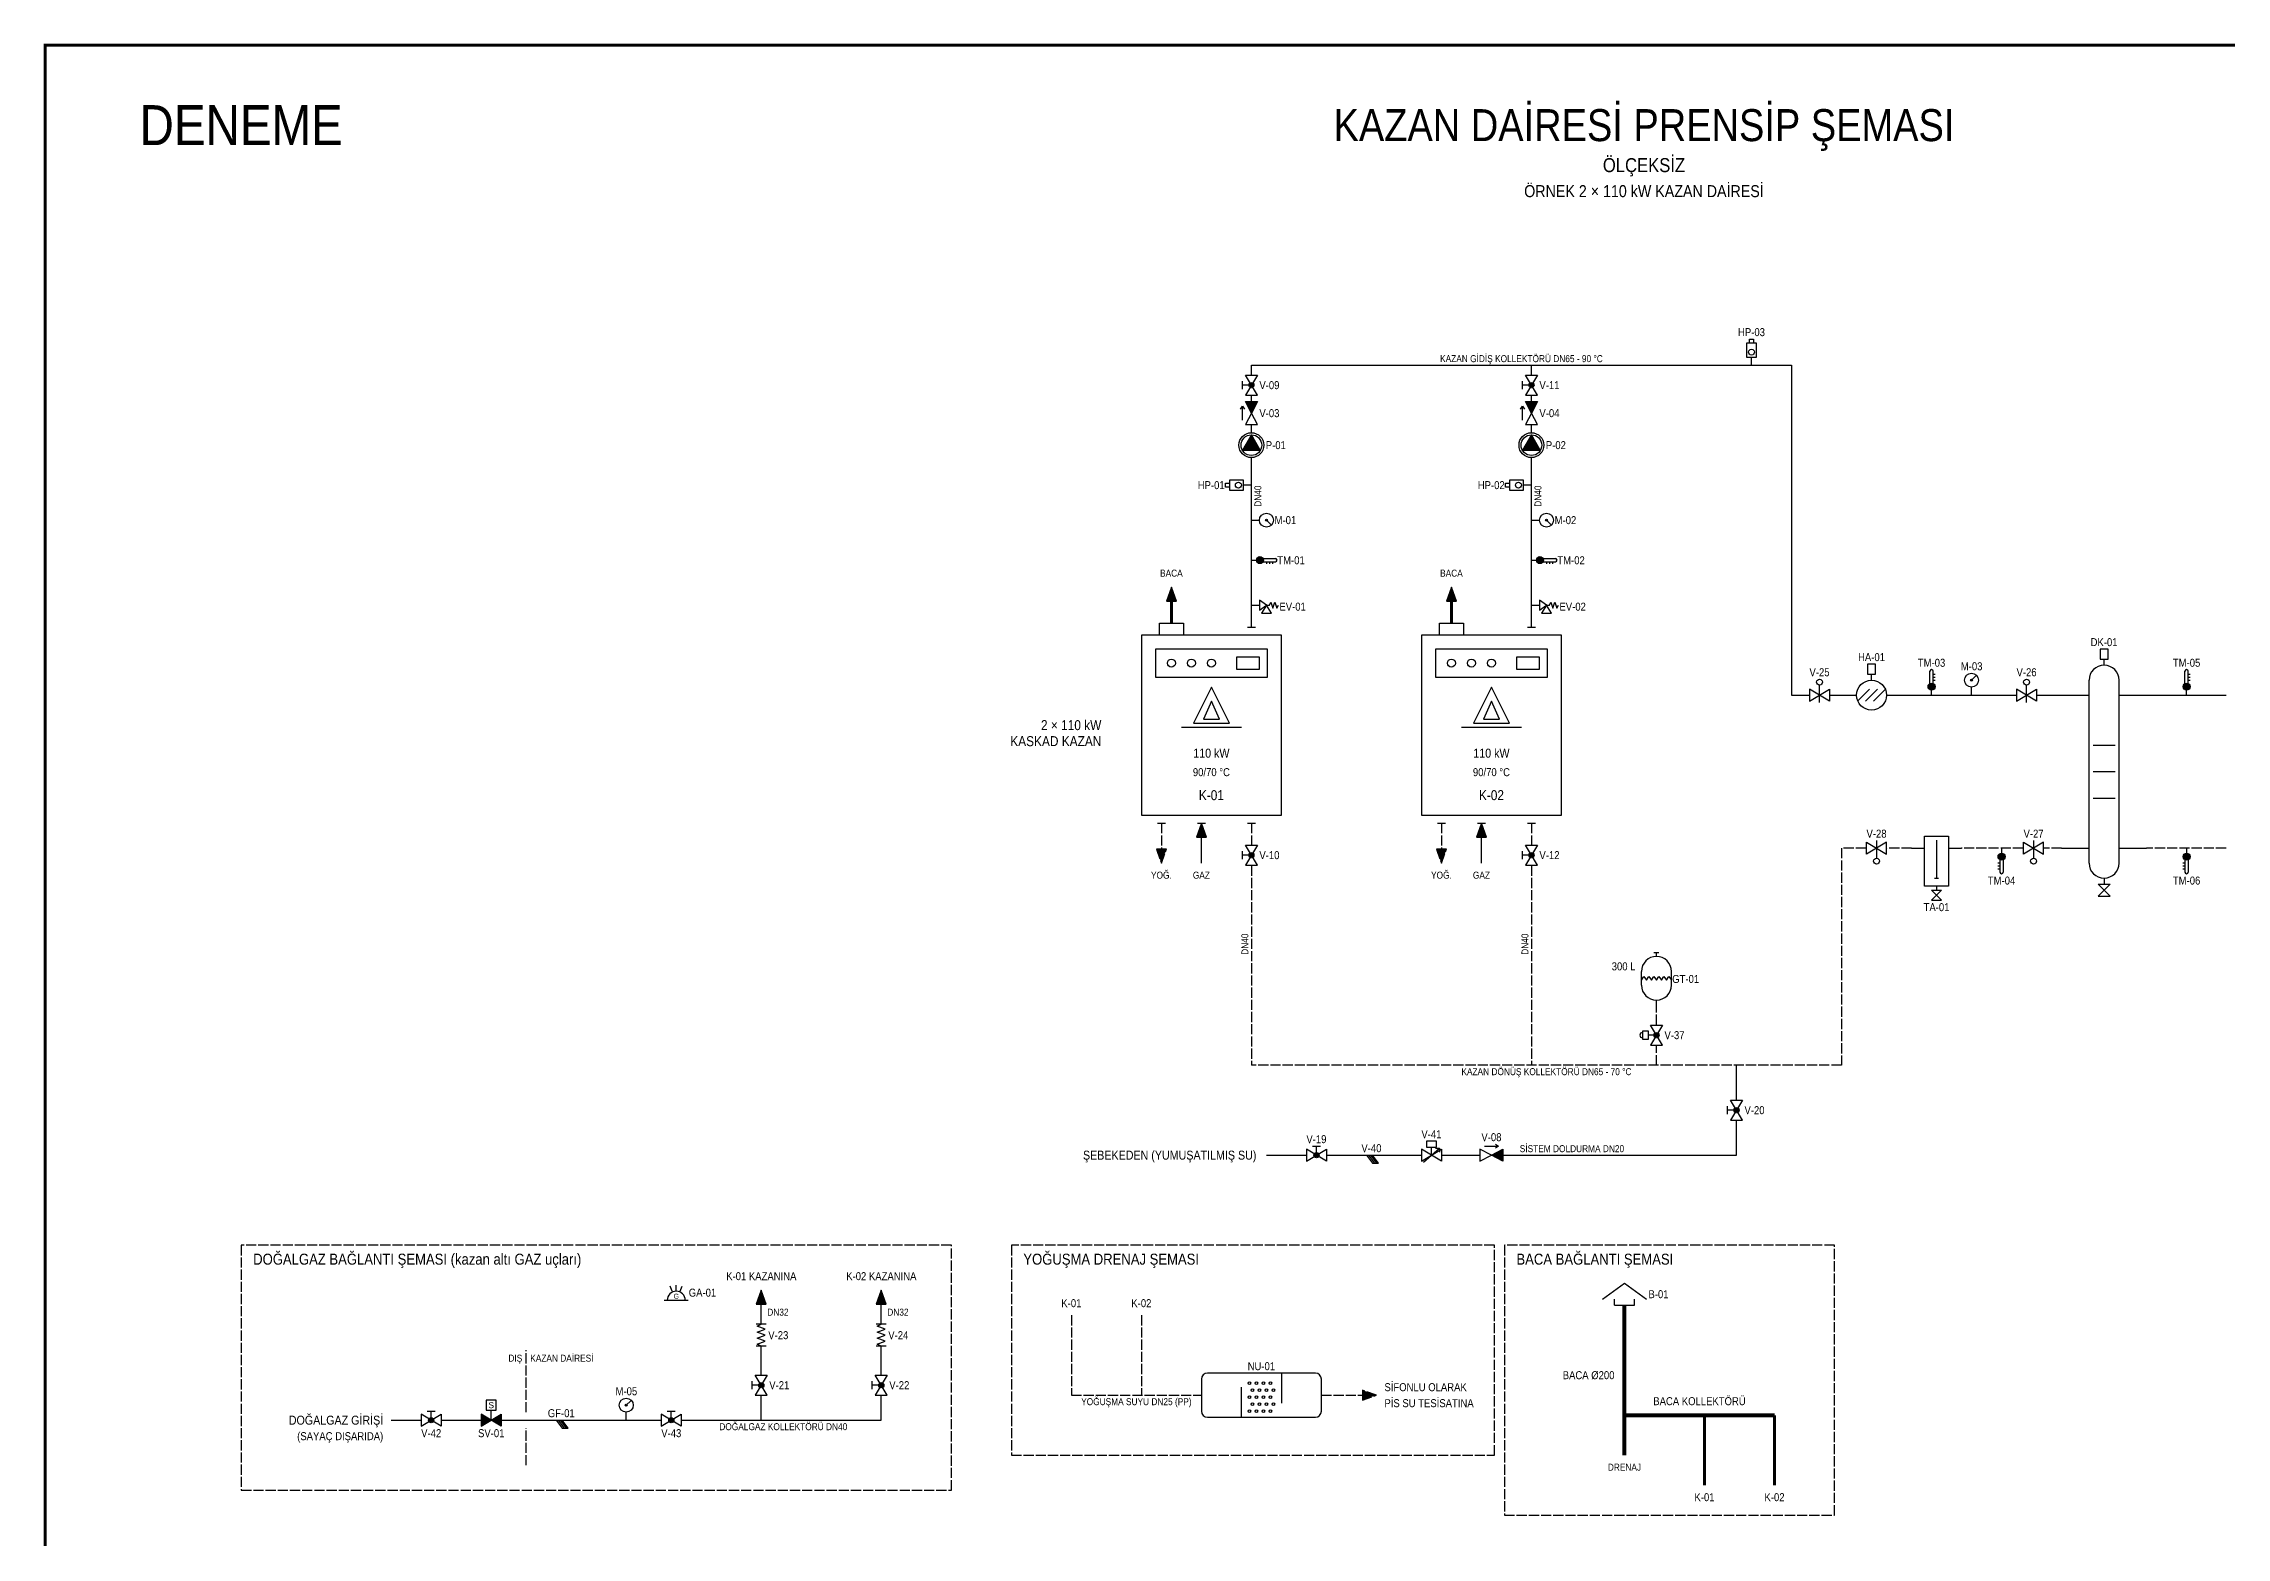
# Model space of a CAD drawing. Header units: centimetres. Extents: x -1098 to 2215, y -3051 to 772.
# Drawn here: x -1098 to 1085, y -722 to 772 of the extents above; entities that cross this region are included whole.
import ezdxf
from ezdxf.enums import TextEntityAlignment as Align

# ---------------------------------------------------------------- set-up
doc = ezdxf.new("R2010")
doc.units = ezdxf.units.CM
doc.header["$LTSCALE"] = 8
doc.linetypes.add('DASHED', pattern=[1.524, 1.27, -0.254])
for name, color, linetype in [('ROTAS-DOGALGAZ-BORU', 2, 'Continuous'), ('ROTAS-DOGALGAZ-SEMBOL', 2, 'Continuous'), ('ROTAS-ISITMA-BACA', 8, 'Continuous'), ('ROTAS-ISITMA-BASLIK', 5, 'Continuous'), ('ROTAS-ISITMA-BOLGE', 8, 'DASHED'), ('ROTAS-ISITMA-CAP', 41, 'Continuous'), ('ROTAS-ISITMA-CIHAZ', 135, 'Continuous'), ('ROTAS-ISITMA-DONUS', 30, 'DASHED'), ('ROTAS-ISITMA-ETIKET', 3, 'Continuous'), ('ROTAS-ISITMA-GIDIS', 10, 'Continuous'), ('ROTAS-ISITMA-POMPA', 30, 'Continuous'), ('ROTAS-ISITMA-VANA', 1, 'Continuous'), ('ROTAS-ISITMA-YAZI', 7, 'Continuous'), ('ROTAS-ISITMA-YOGUSMA', 6, 'DASHED'), ('ROTAS-PAFTA', 7, 'Continuous'), ('ROTAS-SIHHI-SOGUK-SU', 5, 'Continuous')]:
    doc.layers.add(name, color=color, linetype=linetype)
doc.styles.add('ROTAS', font='arial.ttf')

# ---------------------------------------------------------------- blocks, each defined once
blk = doc.blocks.new('ROTAS-KAZAN-DUVAR')
for p, q in [((106, 188), (114, 188)), ((40, 88), (100, 88)), ((16, -8), (24, -8)), ((56, -8), (64, -8)), ((106, -8), (114, -8))]:
    blk.add_line(p, q)
for points in [[(0, 0), (140, 0), (140, 180), (0, 180)], [(14, 138), (126, 138), (126, 166), (14, 166)], [(95, 146), (118, 146), (118, 158), (95, 158)], [(52, 92), (88, 92), (70, 128)], [(62, 96), (78, 96), (70, 114)]]:
    blk.add_lwpolyline(points, close=True)
blk.add_lwpolyline([(18, 180), (18, 192), (42, 192), (42, 180)])
for centre in [(30, 152), (50, 152), (70, 152)]:
    blk.add_circle(centre, 4)
blk = doc.blocks.new('ROTAS-EMNIYET-VENTILI')
blk.add_line((0, 0), (0, 8))
blk.add_lwpolyline([(0, 15), (0, 18), (-3, 19.5), (3, 21.5), (-3, 23.5), (3, 25.5), (0, 27)])
for points in [[(-5, 8), (5, 8), (0, 15)], [(0, 15), (8, 10), (8, 20)]]:
    blk.add_lwpolyline(points, close=True)
blk = doc.blocks.new('ROTAS-TERMOMETRE')
blk.add_hatch(color=7).paths.add_polyline_path([(3.5, 8.5), (3.3, 9.6), (2.8, 10.6), (2.1, 11.3), (1.1, 11.8), (0, 12), (-1.1, 11.8), (-2.1, 11.3), (-2.8, 10.6), (-3.3, 9.6), (-3.5, 8.5), (-3.3, 7.4), (-2.8, 6.4), (-2.1, 5.7), (-1.1, 5.2), (0, 5), (1.1, 5.2), (2.1, 5.7), (2.8, 6.4), (3.3, 7.4)])
for p, q in [((-1.6, 11.6), (-1.6, 24)), ((1.6, 11.6), (1.6, 24)), ((0, 0), (0, 5)), ((1.6, 21), (3.6, 21)), ((1.6, 18), (3.6, 18)), ((1.6, 15), (3.6, 15))]:
    blk.add_line(p, q)
blk.add_circle((0, 8.5), 3.5)
blk.add_arc((0, 24), 1.6, 0, 180)
blk = doc.blocks.new('ROTAS-MANOMETRE')
blk.add_hatch(color=7).paths.add_polyline_path([(1, 15), (0.8, 15.6), (0.3, 16), (-0.3, 16), (-0.8, 15.6), (-1, 15), (-0.8, 14.4), (-0.3, 14), (0.3, 14), (0.8, 14.4)])
for p, q in [((0, 15), (4.5, 19.5)), ((0, 0), (0, 8))]:
    blk.add_line(p, q)
for radius in [7, 1]:
    blk.add_circle((0, 15), radius)
blk = doc.blocks.new('ROTAS-OHAC')
blk.add_line((0, 0), (0, 8))
blk.add_lwpolyline([(-5, 8), (5, 8), (5, 22), (-5, 22)], close=True)
blk.add_lwpolyline([(-2, 22), (-2, 26), (2, 26), (2, 22)])
blk.add_circle((0, 13), 3)
blk = doc.blocks.new('ROTAS-POMPA')
blk.add_hatch(color=7).paths.add_polyline_path([(10.35, 0), (-4.95, 8.85), (-4.95, -8.85)])
blk.add_lwpolyline([(10.35, 0), (-4.95, 8.85), (-4.95, -8.85)], close=True)
for radius in [12.45, 10.35]:
    blk.add_circle((0, 0), radius)
blk = doc.blocks.new('ROTAS-CEKVALF')
blk.add_hatch(color=7).paths.add_polyline_path([(11.5, 6), (11.5, -6), (0, 0)])
blk.add_line((-7, 9), (7, 9))
for points in [[(-11.5, 6), (-11.5, -6), (0, 0)], [(11.5, 6), (11.5, -6), (0, 0)]]:
    blk.add_lwpolyline(points, close=True)
blk.add_lwpolyline([(4, 11), (7, 9), (4, 7)])
blk = doc.blocks.new('ROTAS-KURESEL-VANA')
blk.add_hatch(color=7).paths.add_polyline_path([(2.6, 0), (2.5, 0.8), (2.1, 1.5), (1.5, 2.1), (0.8, 2.5), (0, 2.6), (-0.8, 2.5), (-1.5, 2.1), (-2.1, 1.5), (-2.5, 0.8), (-2.6, 0), (-2.5, -0.8), (-2.1, -1.5), (-1.5, -2.1), (-0.8, -2.5), (0, -2.6), (0.8, -2.5), (1.5, -2.1), (2.1, -1.5), (2.5, -0.8)])
for p, q in [((-4, 9), (4, 9)), ((0, 2.6), (0, 9))]:
    blk.add_line(p, q)
for points in [[(-10, 6), (-10, -6), (0, 0)], [(10, 6), (10, -6), (0, 0)]]:
    blk.add_lwpolyline(points, close=True)
blk.add_circle((0, 0), 2.6)
blk = doc.blocks.new('ROTAS-KELEBEK-VANA')
for p, q in [((0, 7.5), (0, 10)), ((0, -7.5), (0, 7.5))]:
    blk.add_line(p, q)
for points in [[(-10, 6), (-10, -6), (0, 0)], [(10, 6), (10, -6), (0, 0)]]:
    blk.add_lwpolyline(points, close=True)
blk.add_circle((0, 13), 3)
blk = doc.blocks.new('ROTAS-HAVA-AYIRICI')
for p, q in [((0, 0), (10, 0)), ((11, -6), (23, 6)), ((19, -6), (31, 6)), ((25, 15), (25, 21)), ((27, -6), (39, 6)), ((40, 0), (50, 0))]:
    blk.add_line(p, q)
blk.add_lwpolyline([(21, 21), (29, 21), (29, 31), (21, 31)], close=True)
blk.add_circle((25, 0), 15)
blk = doc.blocks.new('ROTAS-DENGE-KABI')
for p, q in [((42.5, 30), (42.5, 36)), ((0, 0), (27.5, 0)), ((27.5, -168), (27.5, 15)), ((57.5, -168), (57.5, 15)), ((57.5, 0), (85, 0)), ((31.5, -50), (53.5, -50)), ((31.5, -76.5), (53.5, -76.5)), ((31.5, -103), (53.5, -103)), ((0, -153), (27.5, -153)), ((57.5, -153), (85, -153)), ((42.5, -183), (42.5, -189))]:
    blk.add_line(p, q)
for points in [[(38.5, 36), (46.5, 36), (46.5, 46), (38.5, 46)], [(36.5, -189), (48.5, -189), (42.5, -195)], [(36.5, -201), (48.5, -201), (42.5, -195)]]:
    blk.add_lwpolyline(points, close=True)
for centre, start, end in [((42.5, 15), 0, 180), ((42.5, -168), 180, 360)]:
    blk.add_arc(centre, 15, start, end)
blk = doc.blocks.new('ROTAS-TORTU-AYIRICI')
for p, q in [((0, 0), (13, 0)), ((25, 8), (25, -30)), ((37, 0), (50, 0)), ((23, -30), (27, -30)), ((25, -38), (25, -42))]:
    blk.add_line(p, q)
for points in [[(13, 12), (37, 12), (37, -38), (13, -38)], [(20, -42), (30, -42), (25, -47)], [(20, -52), (30, -52), (25, -47)]]:
    blk.add_lwpolyline(points, close=True)
blk = doc.blocks.new('ROTAS-KILITLI-VANA')
blk.add_hatch(color=7).paths.add_polyline_path([(2.6, 0), (2.5, 0.8), (2.1, 1.5), (1.5, 2.1), (0.8, 2.5), (0, 2.6), (-0.8, 2.5), (-1.5, 2.1), (-2.1, 1.5), (-2.5, 0.8), (-2.6, 0), (-2.5, -0.8), (-2.1, -1.5), (-1.5, -2.1), (-0.8, -2.5), (0, -2.6), (0.8, -2.5), (1.5, -2.1), (2.1, -1.5), (2.5, -0.8)])
blk.add_line((0, 2.6), (0, 8))
for points in [[(-10, 6), (-10, -6), (0, 0)], [(-4, 8), (4, 8), (4, 14), (-4, 14)], [(10, 6), (10, -6), (0, 0)]]:
    blk.add_lwpolyline(points, close=True)
blk.add_circle((0, 0), 2.6)
blk.add_arc((0, 14), 2.6, 0, 180)
blk = doc.blocks.new('ROTAS-GENLESME-TANKI')
for p, q in [((-4, 84), (4, 84)), ((0, 78), (0, 84)), ((-24, 32), (-24, 54)), ((24, 32), (24, 54)), ((0, 0), (0, 8))]:
    blk.add_line(p, q)
blk.add_lwpolyline([(-24, 40), (-20, 46), (-16, 40), (-12, 46), (-8, 40), (-4, 46), (0, 40), (4, 46), (8, 40), (12, 46), (16, 40), (20, 46), (24, 40)])
for centre, start, end in [((0, 54), 0, 180), ((0, 32), 180, 360)]:
    blk.add_arc(centre, 24, start, end)
blk = doc.blocks.new('ROTAS-PISLIK-TUTUCU')
for p, q in [((-10.5, 0), (10.5, 0)), ((-3, 0), (3, -8)), ((-1, 0), (5, -8)), ((1, -8), (7, -8))]:
    blk.add_line(p, q)
blk.add_lwpolyline([(-5, 0), (1, -8), (7, -8), (1, 0)])
blk = doc.blocks.new('ROTAS-OTOMATIK-DOLUM')
blk.add_line((0, 0), (0, 8))
for points in [[(-10, 6), (-10, -6), (0, 0)], [(-5, 8), (5, 8), (5, 14), (-5, 14)], [(10, 6), (10, -6), (0, 0)]]:
    blk.add_lwpolyline(points, close=True)
for points in [[(-8, -7), (8, 7)], [(4, 7), (8, 7), (8, 3)]]:
    blk.add_lwpolyline(points)
blk = doc.blocks.new('ROTAS-SELENOID')
for points in [[(-10, 6), (-10, -6), (0, 0)], [(10, 6), (10, -6), (0, 0)]]:
    blk.add_hatch(color=7).paths.add_polyline_path(points)
blk.add_line((0, 0), (0, 10))
for points in [[(-10, 6), (-10, -6), (0, 0)], [(-5, 10), (5, 10), (5, 20), (-5, 20)], [(10, 6), (10, -6), (0, 0)]]:
    blk.add_lwpolyline(points, close=True)
at = {"style": 'ROTAS'}
blk.add_text('S', height=6, dxfattribs=at).set_placement((0, 15), align=Align.MIDDLE_CENTER)
blk = doc.blocks.new('ROTAS-GAZ-ALARM')
for p, q in [((-12, 0), (12, 0)), ((-4, 9), (-6, 14)), ((0, 9), (0, 15)), ((4, 9), (6, 14))]:
    blk.add_line(p, q)
blk.add_arc((0, 0), 9, 0, 180)
at = {"style": 'ROTAS'}
blk.add_text('G', height=5, dxfattribs=at).set_placement((0, 4), align=Align.MIDDLE_CENTER)
blk = doc.blocks.new('ROTAS-ESNEK-BAGLANTI')
for p, q in [((-11, -5), (-11, 5)), ((11, -5), (11, 5))]:
    blk.add_line(p, q)
blk.add_lwpolyline([(-11, 0), (-9, 4), (-6, -4), (-3, 4), (0, -4), (3, 4), (6, -4), (9, 4), (11, 0)])
blk = doc.blocks.new('ROTAS-NOTRALIZASYON')
for p, q in [((80, 22), (80, -8)), ((40, -22), (40, 8))]:
    blk.add_line(p, q)
blk.add_lwpolyline([(6, -22), (114, -22, 0.4142), (120, -16), (120, 16, 0.4142), (114, 22), (6, 22, 0.4142), (0, 16), (0, -16, 0.4142)], format="xyb", close=True)
for centre in [(48, 12), (51, 5), (55, 12), (58, 5), (62, 12), (65, 5), (69, 12), (72, 5), (48, -2), (48, -16), (51, -9), (55, -2), (55, -16), (58, -9), (62, -2), (62, -16), (65, -9), (69, -2), (69, -16), (72, -9)]:
    blk.add_circle(centre, 1.3)
blk = doc.blocks.new('ROTAS-BACA-SAPKA')
for p, q in [((-10, 0), (-10, 6)), ((-10, 0), (10, 0)), ((10, 0), (10, 6))]:
    blk.add_line(p, q)
blk.add_lwpolyline([(-22, 6), (0, 22), (22, 6)])
blk = doc.blocks.new('ROTAS-OK')
blk.add_hatch(color=7).paths.add_polyline_path([(0, 0), (-14, 5), (-14, -5)])
blk.add_lwpolyline([(0, 0), (-14, 5), (-14, -5)], close=True)

msp = doc.modelspace()

# ---------------------------------------------------------------- linework, layer by layer
at = {"layer": 'ROTAS-DOGALGAZ-BORU'}
for points in [[(60, -48), (60, -22)], [(340, -48), (340, -22)], [(-380, -509), (-380, -489)], [(-260, -509), (-260, -489)], [(-380, -559.5), (-380, -531)], [(-260, -559.5), (-260, -531)], [(-380, -605), (-380, -580.5)], [(-260, -605), (-260, -580.5)], [(-750, -605), (-720.5, -605)], [(-699.5, -605), (-660.5, -605)], [(-639.5, -605), (-590.5, -605)], [(-569.5, -605), (-480.5, -605)], [(-459.5, -605), (-260, -605)]]:
    msp.add_lwpolyline(points, dxfattribs=at)
at = {"layer": 'ROTAS-ISITMA-BACA'}
for points, const_width in [([(30, 192), (30, 214)], 3), ([(310, 192), (310, 214)], 3), ([(483, -640), (483, -490)], 4), ([(633, -600), (483, -600)], 4), ([(563, -670), (563, -600)], 3), ([(633, -670), (633, -600)], 3)]:
    msp.add_lwpolyline(points, dxfattribs=dict(at, const_width=const_width))
at = {"layer": 'ROTAS-ISITMA-BOLGE'}
for p, q in [((-615, -597), (-615, -535)), ((-615, -650), (-615, -613))]:
    msp.add_line(p, q, dxfattribs=at)
for points in [[(-900, -675), (-190, -675), (-190, -430), (-900, -430)], [(-130, -640), (353, -640), (353, -430), (-130, -430)], [(363, -700), (693, -700), (693, -430), (363, -430)]]:
    msp.add_lwpolyline(points, close=True, dxfattribs=at)
at = {"layer": 'ROTAS-ISITMA-DONUS'}
for points in [[(110, -8), (110, -29.5)], [(390, -8), (390, -29.5)], [(724.5, -33), (700, -33), (700, -250), (110, -250)], [(770, -33), (745.5, -33)], [(881.5, -33), (820, -33)], [(920, -33), (902.5, -33)], [(1084.5, -33), (1005, -33)], [(110, -50.5), (110, -250)], [(390, -50.5), (390, -250)], [(515, -209.5), (515, -190)], [(515, -250), (515, -230.5)]]:
    msp.add_lwpolyline(points, dxfattribs=at)
at = {"layer": 'ROTAS-ISITMA-GIDIS'}
for points in [[(110, 440.5), (110, 450)], [(110, 450), (650, 450), (650, 120), (667.5, 120)], [(390, 440.5), (390, 450)], [(110, 413.5), (110, 419.5)], [(390, 413.5), (390, 419.5)], [(110, 382.5), (110, 390.5)], [(390, 382.5), (390, 390.5)], [(110, 188), (110, 357.5)], [(390, 188), (390, 357.5)], [(688.5, 120), (705, 120)], [(755, 120), (874.5, 120)], [(895.5, 120), (920, 120)], [(1005, 120), (1084.5, 120)]]:
    msp.add_lwpolyline(points, dxfattribs=at)
at = {"layer": 'ROTAS-ISITMA-YOGUSMA'}
for points in [[(20, -8), (20, -34)], [(300, -8), (300, -34)], [(-70, -500), (-70, -580)], [(0, -500), (0, -580)], [(-70, -580), (60, -580)], [(180, -580), (221, -580)]]:
    msp.add_lwpolyline(points, dxfattribs=at)
at = {"layer": 'ROTAS-SIHHI-SOGUK-SU'}
for points in [[(595, -284.5), (595, -250)], [(361.5, -340), (595, -340), (595, -305.5)], [(125, -340), (164.5, -340)], [(185.5, -340), (219.5, -340)], [(240.5, -340), (279.5, -340)], [(300.5, -340), (338.5, -340)]]:
    msp.add_lwpolyline(points, dxfattribs=at)

# ---------------------------------------------------------------- block references
at = {"layer": 'ROTAS-DOGALGAZ-BORU', "rotation": 90}
for p in [(60, -8), (340, -8), (-380, -475), (-260, -475)]:
    msp.add_blockref('ROTAS-OK', p, dxfattribs=at)
at = {"layer": 'ROTAS-DOGALGAZ-SEMBOL'}
for name, p in [('ROTAS-GAZ-ALARM', (-465, -485)), ('ROTAS-SELENOID', (-650, -605)), ('ROTAS-MANOMETRE', (-515, -605)), ('ROTAS-KURESEL-VANA', (-710, -605)), ('ROTAS-PISLIK-TUTUCU', (-580, -605)), ('ROTAS-KURESEL-VANA', (-470, -605))]:
    msp.add_blockref(name, p, dxfattribs=at)
at = {"layer": 'ROTAS-DOGALGAZ-SEMBOL', "rotation": 90}
for name, p in [('ROTAS-ESNEK-BAGLANTI', (-380, -520)), ('ROTAS-ESNEK-BAGLANTI', (-260, -520)), ('ROTAS-KURESEL-VANA', (-380, -570)), ('ROTAS-KURESEL-VANA', (-260, -570))]:
    msp.add_blockref(name, p, dxfattribs=at)
at = {"layer": 'ROTAS-ISITMA-BACA', "rotation": 90}
for p in [(30, 228), (310, 228)]:
    msp.add_blockref('ROTAS-OK', p, dxfattribs=at)
at = {"layer": 'ROTAS-ISITMA-BACA'}
msp.add_blockref('ROTAS-BACA-SAPKA', (483, -490), dxfattribs=at)
at = {"layer": 'ROTAS-ISITMA-CIHAZ'}
for name, p in [('ROTAS-KAZAN-DUVAR', (0, 0)), ('ROTAS-KAZAN-DUVAR', (280, 0)), ('ROTAS-DENGE-KABI', (920, 120)), ('ROTAS-HAVA-AYIRICI', (705, 120)), ('ROTAS-TORTU-AYIRICI', (770, -33)), ('ROTAS-NOTRALIZASYON', (60, -580))]:
    msp.add_blockref(name, p, dxfattribs=at)
at = {"layer": 'ROTAS-ISITMA-CIHAZ', "xscale": 0.625, "yscale": 0.625}
msp.add_blockref('ROTAS-GENLESME-TANKI', (515, -190), dxfattribs=at)
at = {"layer": 'ROTAS-ISITMA-POMPA', "rotation": 90}
for p in [(110, 370), (390, 370)]:
    msp.add_blockref('ROTAS-POMPA', p, dxfattribs=at)
at = {"layer": 'ROTAS-ISITMA-VANA'}
for name, p in [('ROTAS-OHAC', (610, 450)), ('ROTAS-KELEBEK-VANA', (678, 120)), ('ROTAS-TERMOMETRE', (790, 120)), ('ROTAS-MANOMETRE', (830, 120)), ('ROTAS-KELEBEK-VANA', (885, 120)), ('ROTAS-TERMOMETRE', (1045, 120)), ('ROTAS-OTOMATIK-DOLUM', (290, -340)), ('ROTAS-KURESEL-VANA', (175, -340)), ('ROTAS-PISLIK-TUTUCU', (230, -340)), ('ROTAS-CEKVALF', (350, -340))]:
    msp.add_blockref(name, p, dxfattribs=at)
for name, p, rotation in [('ROTAS-KURESEL-VANA', (110, 430), 90), ('ROTAS-KURESEL-VANA', (390, 430), 90), ('ROTAS-CEKVALF', (110, 402), 90), ('ROTAS-CEKVALF', (390, 402), 90), ('ROTAS-OHAC', (110, 330), 90), ('ROTAS-OHAC', (390, 330), 90), ('ROTAS-MANOMETRE', (110, 295), 270), ('ROTAS-MANOMETRE', (390, 295), 270), ('ROTAS-TERMOMETRE', (110, 255), 270), ('ROTAS-TERMOMETRE', (390, 255), 270), ('ROTAS-EMNIYET-VENTILI', (110, 210), 270), ('ROTAS-EMNIYET-VENTILI', (390, 210), 270), ('ROTAS-KURESEL-VANA', (110, -40), 90), ('ROTAS-KURESEL-VANA', (390, -40), 90), ('ROTAS-KELEBEK-VANA', (735, -33), 180), ('ROTAS-TERMOMETRE', (860, -33), 180), ('ROTAS-KELEBEK-VANA', (892, -33), 180), ('ROTAS-TERMOMETRE', (1045, -33), 180), ('ROTAS-KILITLI-VANA', (515, -220), 90), ('ROTAS-KURESEL-VANA', (595, -295), 90)]:
    msp.add_blockref(name, p, dxfattribs=dict(at, rotation=rotation))
at = {"layer": 'ROTAS-ISITMA-YOGUSMA', "rotation": -90}
for p in [(20, -48), (300, -48)]:
    msp.add_blockref('ROTAS-OK', p, dxfattribs=at)
at = {"layer": 'ROTAS-ISITMA-YOGUSMA'}
msp.add_blockref('ROTAS-OK', (235, -580), dxfattribs=at)

# ---------------------------------------------------------------- texts
at = {"layer": 'ROTAS-ISITMA-BASLIK', "style": 'ROTAS', "width": 0.85}
for s, height, p in [('DENEME', 40, (-900, 690)), ('KAZAN DAİRESİ PRENSİP ŞEMASI', 32, (502.5, 690)), ('ÖLÇEKSİZ', 14, (502.5, 650))]:
    msp.add_text(s, height=height, dxfattribs=at).set_placement(p, align=Align.MIDDLE_CENTER)
for s, p in [('DOĞALGAZ BAĞLANTI ŞEMASI (kazan altı GAZ uçları)', (-888, -444)), ('YOĞUŞMA DRENAJ ŞEMASI', (-118, -444)), ('BACA BAĞLANTI ŞEMASI', (375, -444))]:
    msp.add_text(s, height=11, dxfattribs=at).set_placement(p, align=Align.MIDDLE_LEFT)
at = {"layer": 'ROTAS-ISITMA-ETIKET', "style": 'ROTAS', "width": 0.85}
for s, p in [('K-01', (70, 20)), ('K-02', (350, 20))]:
    msp.add_text(s, height=10, dxfattribs=at).set_placement(p, align=Align.MIDDLE_CENTER)
at = {"layer": 'ROTAS-ISITMA-YAZI', "style": 'ROTAS', "width": 0.85}
msp.add_text('ÖRNEK 2 × 110 kW KAZAN DAİRESİ', height=12, dxfattribs=at).set_placement((502.5, 624), align=Align.MIDDLE_CENTER)

# ---------------------------------------------------------------- wipeouts: each hides what was drawn before it
msp.add_wipeout([(-39, 84), (-39, 96), (-97.1, 96), (-97.1, 84)])

# ---------------------------------------------------------------- next in the draw order: texts
msp.add_text('2 × 110 kW', height=10, dxfattribs=at).set_placement((-40, 90), align=Align.MIDDLE_RIGHT)

# ---------------------------------------------------------------- next in the draw order: wipeouts: each hides what was drawn before it
for points in [[(622.2, 478), (622.2, 488), (597.8, 488), (597.8, 478)], [(449.7, 452), (449.7, 461), (310.3, 461), (310.3, 452)], [(138, 425), (138, 435), (118, 435), (118, 425)], [(418, 425), (418, 435), (398, 435), (398, 425)], [(138, 397), (138, 407), (118, 407), (118, 397)], [(418, 397), (418, 407), (398, 407), (398, 397)], [(144.4, 365), (144.4, 375), (124.5, 375), (124.5, 365)], [(424.4, 365), (424.4, 375), (404.4, 375), (404.4, 365)], [(82, 325), (82, 335), (57.6, 335), (57.6, 325)], [(121, 327.9), (112, 327.9), (112, 310.1), (121, 310.1)], [(362, 325), (362, 335), (337.6, 335), (337.6, 325)], [(401, 327.9), (392, 327.9), (392, 310.1), (401, 310.1)], [(154, 290), (154, 300), (134, 300), (134, 290)], [(434, 290), (434, 300), (414, 300), (414, 290)], [(38.9, 237.5), (38.9, 246.5), (21.1, 246.5), (21.1, 237.5)], [(161.8, 249.9), (161.8, 259.9), (137.4, 259.9), (137.4, 249.9)], [(318.9, 237.5), (318.9, 246.5), (301.1, 246.5), (301.1, 237.5)], [(441.8, 249.9), (441.8, 259.9), (417.4, 259.9), (417.4, 249.9)], [(163.4, 203.5), (163.4, 213.5), (139, 213.5), (139, 203.5)], [(443.4, 203.5), (443.4, 213.5), (419, 213.5), (419, 203.5)], [(974.7, 168), (974.7, 178), (950.3, 178), (950.3, 168)], [(742.2, 153), (742.2, 163), (717.8, 163), (717.8, 153)], [(802.3, 147.4), (802.3, 157.4), (777.8, 157.4), (777.8, 147.4)], [(840.1, 143.9), (840.1, 153.9), (820.2, 153.9), (820.2, 143.9)], [(1057.3, 147.4), (1057.3, 157.4), (1032.8, 157.4), (1032.8, 147.4)], [(688, 137.9), (688, 147.9), (668, 147.9), (668, 137.9)], [(895, 137.9), (895, 147.9), (875, 147.9), (875, 137.9)], [(86.1, 56.5), (86.1, 67.5), (53.9, 67.5), (53.9, 56.5)], [(366.1, 56.5), (366.1, 67.5), (333.9, 67.5), (333.9, 56.5)], [(745, -23.5), (745, -13.5), (725, -13.5), (725, -23.5)], [(902, -23.5), (902, -13.5), (882, -13.5), (882, -23.5)], [(138, -45), (138, -35), (118, -35), (118, -45)], [(418, -45), (418, -35), (398, -35), (398, -45)], [(28.9, -64.5), (28.9, -55.5), (11.1, -55.5), (11.1, -64.5)], [(66.9, -64.5), (66.9, -55.5), (53.1, -55.5), (53.1, -64.5)], [(308.9, -64.5), (308.9, -55.5), (291.1, -55.5), (291.1, -64.5)], [(346.9, -64.5), (346.9, -55.5), (333.1, -55.5), (333.1, -64.5)], [(872.2, -70.4), (872.2, -60.4), (847.7, -60.4), (847.7, -70.4)], [(1057.2, -70.4), (1057.2, -60.4), (1032.7, -60.4), (1032.7, -70.4)], [(807.2, -97), (807.2, -87), (782.8, -87), (782.8, -97)], [(108, -120.1), (99, -120.1), (99, -137.9), (108, -137.9)], [(388, -120.1), (379, -120.1), (379, -137.9), (388, -137.9)], [(495, -156.2), (495, -146.2), (470.6, -146.2), (470.6, -156.2)], [(556.4, -168.8), (556.4, -158.8), (532, -158.8), (532, -168.8)], [(543, -225), (543, -215), (523, -215), (523, -225)], [(474.7, -261), (474.7, -252), (335.3, -252), (335.3, -261)], [(623, -300), (623, -290), (603, -290), (603, -300)], [(185, -329), (185, -319), (165, -319), (165, -329)], [(300, -324), (300, -314), (280, -314), (280, -324)], [(360, -327), (360, -317), (340, -317), (340, -327)], [(116, -345.5), (116, -334.5), (-22.3, -334.5), (-22.3, -345.5)], [(240, -338), (240, -328), (220, -328), (220, -338)], [(470.8, -338), (470.8, -329), (390.2, -329), (390.2, -338)], [(-349.8, -466), (-349.8, -456), (-410.2, -456), (-410.2, -466)], [(-229.8, -466), (-229.8, -456), (-290.2, -456), (-290.2, -466)], [(-426.6, -482.5), (-426.6, -472.5), (-451, -472.5), (-451, -482.5)], [(527, -484), (527, -474), (507, -474), (507, -484)], [(-357.3, -501.5), (-357.3, -492.5), (-375, -492.5), (-375, -501.5)], [(-237.3, -501.5), (-237.3, -492.5), (-255, -492.5), (-255, -501.5)], [(-60, -493), (-60, -483), (-80, -483), (-80, -493)], [(10, -493), (10, -483), (-10, -483), (-10, -493)], [(-353, -525), (-353, -515), (-373, -515), (-373, -525)], [(-233, -525), (-233, -515), (-253, -515), (-253, -525)], [(-618, -547.5), (-618, -538.5), (-631.8, -538.5), (-631.8, -547.5)], [(-352, -575), (-352, -565), (-372, -565), (-372, -575)], [(-232, -575), (-232, -565), (-252, -565), (-252, -575)], [(132.2, -556), (132.2, -546), (107.8, -546), (107.8, -556)], [(306.8, -577), (306.8, -567), (242, -567), (242, -577)], [(474, -565), (474, -555), (431.6, -555), (431.6, -565)], [(-504.9, -581.1), (-504.9, -571.1), (-524.8, -571.1), (-524.8, -581.1)], [(39.2, -591), (39.2, -582), (-49.2, -582), (-49.2, -591)], [(592.7, -591), (592.7, -581), (523.3, -581), (523.3, -591)], [(-757, -610.5), (-757, -599.5), (-834.7, -599.5), (-834.7, -610.5)], [(-567.8, -603), (-567.8, -593), (-592.2, -593), (-592.2, -603)], [(-309.9, -616), (-309.9, -607), (-406.1, -607), (-406.1, -616)], [(-700, -623), (-700, -613), (-720, -613), (-720, -623)], [(-637.8, -623), (-637.8, -613), (-662.2, -613), (-662.2, -623)], [(-460, -623), (-460, -613), (-480, -613), (-480, -623)], [(495.8, -656.5), (495.8, -647.5), (470.2, -647.5), (470.2, -656.5)], [(573, -687), (573, -677), (553, -677), (553, -687)], [(643, -687), (643, -677), (623, -677), (623, -687)]]:
    msp.add_wipeout(points)

# ---------------------------------------------------------------- next in the draw order: texts
at = {"layer": 'ROTAS-ISITMA-CAP', "style": 'ROTAS', "width": 0.85}
for s, p in [('KAZAN GİDİŞ KOLLEKTÖRÜ DN65 - 90 °C', (380, 456.5)), ('KAZAN DÖNÜŞ KOLLEKTÖRÜ DN65 - 70 °C', (405, -256.5)), ('SİSTEM DOLDURMA DN20', (430.5, -333.5)), ('YOĞUŞMA SUYU DN25 (PP)', (-5, -586.5)), ('DOĞALGAZ KOLLEKTÖRÜ DN40', (-358, -611.5))]:
    msp.add_text(s, height=7, dxfattribs=at).set_placement(p, align=Align.MIDDLE_CENTER)
for p in [(116.5, 319), (396.5, 319), (103.5, -129), (383.5, -129)]:
    msp.add_text('DN40', height=7, rotation=90, dxfattribs=at).set_placement(p, align=Align.MIDDLE_CENTER)
for p in [(-374, -497), (-254, -497)]:
    msp.add_text('DN32', height=7, dxfattribs=at).set_placement(p, align=Align.MIDDLE_LEFT)
at = {"layer": 'ROTAS-ISITMA-ETIKET', "style": 'ROTAS', "width": 0.85}
for s, p in [('HP-03', (610, 483)), ('V-09', (128, 430)), ('V-11', (408, 430)), ('V-03', (128, 402)), ('V-04', (408, 402)), ('P-01', (134.4, 370)), ('P-02', (414.4, 370)), ('HP-01', (69.8, 330)), ('HP-02', (349.8, 330)), ('M-01', (144, 295)), ('M-02', (424, 295)), ('TM-01', (149.6, 254.9)), ('TM-02', (429.6, 254.9)), ('EV-01', (151.2, 208.5)), ('EV-02', (431.2, 208.5)), ('DK-01', (962.5, 173)), ('HA-01', (730, 158)), ('TM-03', (790, 152.4)), ('M-03', (830.1, 148.9)), ('TM-05', (1045, 152.4)), ('V-25', (678, 142.9)), ('V-26', (885, 142.9)), ('V-28', (735, -18.5)), ('V-27', (892, -18.5)), ('V-10', (128, -40)), ('V-12', (408, -40)), ('TM-04', (860, -65.4)), ('TM-06', (1045, -65.4)), ('TA-01', (795, -92)), ('GT-01', (544.2, -163.8)), ('V-37', (533, -220)), ('V-20', (613, -295)), ('V-19', (175, -324)), ('V-41', (290, -319)), ('V-08', (350, -322)), ('V-40', (230, -333)), ('GA-01', (-438.8, -477.5)), ('B-01', (517, -479)), ('V-23', (-363, -520)), ('V-24', (-243, -520)), ('V-21', (-362, -570)), ('V-22', (-242, -570)), ('NU-01', (120, -551)), ('M-05', (-514.9, -576.1)), ('GF-01', (-580, -598)), ('V-42', (-710, -618)), ('SV-01', (-650, -618)), ('V-43', (-470, -618))]:
    msp.add_text(s, height=8, dxfattribs=at).set_placement(p, align=Align.MIDDLE_CENTER)
at = {"layer": 'ROTAS-ISITMA-YAZI', "style": 'ROTAS', "width": 0.85}
for s, height, p in [('BACA', 7, (30, 242)), ('BACA', 7, (310, 242)), ('110 kW', 9, (70, 62)), ('110 kW', 9, (350, 62)), ('YOĞ.', 7, (20, -60)), ('GAZ', 7, (60, -60)), ('YOĞ.', 7, (300, -60)), ('GAZ', 7, (340, -60)), ('K-01 KAZANINA', 8, (-380, -461)), ('K-02 KAZANINA', 8, (-260, -461)), ('K-01', 8, (-70, -488)), ('K-02', 8, (0, -488)), ('BACA KOLLEKTÖRÜ', 8, (558, -586)), ('DRENAJ', 7, (483, -652)), ('K-01', 8, (563, -682)), ('K-02', 8, (633, -682))]:
    msp.add_text(s, height=height, dxfattribs=at).set_placement(p, align=Align.MIDDLE_CENTER)
for s, height, p in [('300 L', 8, (494, -151.2)), ('ŞEBEKEDEN (YUMUŞATILMIŞ SU)', 9, (115, -340)), ('DIŞ', 7, (-619, -543)), ('BACA Ø200', 8, (473, -560)), ('DOĞALGAZ GİRİŞİ', 9, (-758, -605))]:
    msp.add_text(s, height=height, dxfattribs=at).set_placement(p, align=Align.MIDDLE_RIGHT)
msp.add_text('SİFONLU OLARAK', height=8, dxfattribs=at).set_placement((243, -572), align=Align.MIDDLE_LEFT)

# ---------------------------------------------------------------- next in the draw order: wipeouts: each hides what was drawn before it
msp.add_wipeout([(-39, 68), (-39, 80), (-108.3, 80), (-108.3, 68)])

# ---------------------------------------------------------------- next in the draw order: texts
msp.add_text('KASKAD KAZAN', height=10, dxfattribs=at).set_placement((-40, 74), align=Align.MIDDLE_RIGHT)

# ---------------------------------------------------------------- next in the draw order: wipeouts: each hides what was drawn before it
for points in [[(89, 38), (89, 48), (51, 48), (51, 38)], [(369, 38), (369, 48), (331, 48), (331, 38)], [(-558.9, -547.5), (-558.9, -538.5), (-612, -538.5), (-612, -547.5)], [(320.3, -593), (320.3, -583), (242, -583), (242, -593)], [(-757, -626), (-757, -616), (-830.8, -616), (-830.8, -626)]]:
    msp.add_wipeout(points)

# ---------------------------------------------------------------- next in the draw order: linework, layer by layer
at = {"layer": 'ROTAS-PAFTA', "const_width": 3}
msp.add_lwpolyline([(-1096, -3049.8), (2214, -3049.8), (2214, 770), (-1096, 770)], close=True, dxfattribs=at)

# ---------------------------------------------------------------- next in the draw order: texts
at = {"layer": 'ROTAS-ISITMA-YAZI', "style": 'ROTAS', "width": 0.85}
for p in [(70, 43), (350, 43)]:
    msp.add_text('90/70 °C', height=8, dxfattribs=at).set_placement(p, align=Align.MIDDLE_CENTER)
for s, height, p in [('KAZAN DAİRESİ', 7, (-611, -543)), ('PİS SU TESİSATINA', 8, (243, -588))]:
    msp.add_text(s, height=height, dxfattribs=at).set_placement(p, align=Align.MIDDLE_LEFT)
msp.add_text('(SAYAÇ DIŞARIDA)', height=8, dxfattribs=at).set_placement((-758, -621), align=Align.MIDDLE_RIGHT)

doc.saveas('drawing.dxf')
